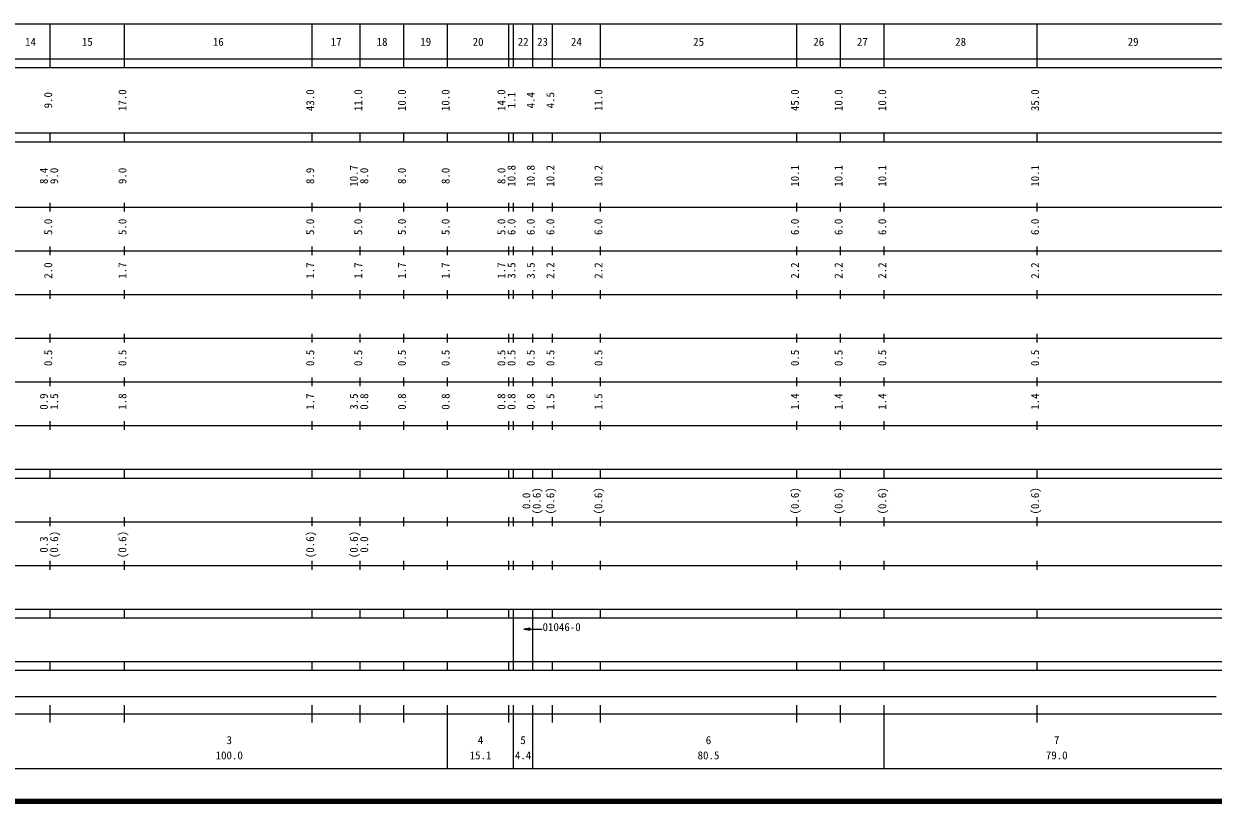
# Model space of a CAD drawing. Units: millimetres on the paper, enlarged 1000 times. Extents: x 40000 to 680000, y 20000 to 380000.
# Drawn here: x 270951 to 543342, y 20000 to 198000 of the extents above; entities that cross this region are included whole.
import ezdxf
from ezdxf.enums import TextEntityAlignment as Align

# ---------------------------------------------------------------- set-up
doc = ezdxf.new("R2010")
doc.units = ezdxf.units.MM
doc.header["$LTSCALE"] = 1000
for name, color, linetype, lineweight in [('M-STR-HTXT', 7, 'Continuous', 13), ('M-TTL', 2, 'Continuous', 140), ('M-TTL-BAND', 7, 'Continuous', 25)]:
    doc.layers.add(name, color=color, linetype=linetype, lineweight=lineweight)
doc.styles.add('ＭＳ ゴシック', font='')
doc.styles.get('ＭＳ ゴシック').set_extended_font_data('MS Gothic')

# ---------------------------------------------------------------- blocks, each defined once
blk = doc.blocks.new('open_arrow')
at = {"color": 0, "linetype": 'Continuous', "lineweight": -2}
blk.add_lwpolyline([(7.5, 1.25), (0, 0), (7.5, -1.25)], dxfattribs=at)

msp = doc.modelspace()

# ---------------------------------------------------------------- linework, layer by layer
at = {"layer": 'M-STR-HTXT'}
msp.add_line((385436, 59385), (389633, 59385), dxfattribs=at)
at = {"layer": 'M-TTL'}
msp.add_line((40000, 20000), (680000, 20000), dxfattribs=at)
at = {"layer": 'M-TTL-BAND'}
for p, q in [((68000, 198000), (579000, 198000)), ((277000, 188000), (277000, 198000)), ((294000, 188000), (294000, 198000)), ((337000, 188000), (337000, 198000)), ((348000, 188000), (348000, 198000)), ((358000, 188000), (358000, 198000)), ((368000, 188000), (368000, 198000)), ((382000, 188000), (382000, 198000)), ((383100, 188000), (383100, 198000)), ((387500, 188000), (387500, 198000)), ((392000, 188000), (392000, 198000)), ((403000, 188000), (403000, 198000)), ((448000, 188000), (448000, 198000)), ((458000, 188000), (458000, 198000)), ((468000, 188000), (468000, 198000)), ((503000, 188000), (503000, 198000)), ((40000, 190000), (579000, 190000)), ((40000, 188000), (579000, 188000)), ((40000, 173000), (579000, 173000)), ((277000, 171000), (277000, 173000)), ((294000, 171000), (294000, 173000)), ((337000, 171000), (337000, 173000)), ((348000, 171000), (348000, 173000)), ((358000, 171000), (358000, 173000)), ((368000, 171000), (368000, 173000)), ((382000, 171000), (382000, 173000)), ((383100, 171000), (383100, 173000)), ((387500, 171000), (387500, 173000)), ((392000, 171000), (392000, 173000)), ((403000, 171000), (403000, 173000)), ((448000, 171000), (448000, 173000)), ((458000, 171000), (458000, 173000)), ((468000, 171000), (468000, 173000)), ((503000, 171000), (503000, 173000)), ((40000, 171000), (579000, 171000)), ((40000, 156000), (579000, 156000)), ((277000, 155000), (277000, 157000)), ((294000, 155000), (294000, 157000)), ((337000, 155000), (337000, 157000)), ((348000, 155000), (348000, 157000)), ((358000, 155000), (358000, 157000)), ((368000, 155000), (368000, 157000)), ((382000, 155000), (382000, 157000)), ((383100, 155000), (383100, 157000)), ((387500, 155000), (387500, 157000)), ((392000, 155000), (392000, 157000)), ((403000, 155000), (403000, 157000)), ((448000, 155000), (448000, 157000)), ((458000, 155000), (458000, 157000)), ((468000, 155000), (468000, 157000)), ((503000, 155000), (503000, 157000)), ((46000, 146000), (579000, 146000)), ((277000, 145000), (277000, 147000)), ((294000, 145000), (294000, 147000)), ((337000, 145000), (337000, 147000)), ((348000, 145000), (348000, 147000)), ((358000, 145000), (358000, 147000)), ((368000, 145000), (368000, 147000)), ((382000, 145000), (382000, 147000)), ((383100, 145000), (383100, 147000)), ((387500, 145000), (387500, 147000)), ((392000, 145000), (392000, 147000)), ((403000, 145000), (403000, 147000)), ((448000, 145000), (448000, 147000)), ((458000, 145000), (458000, 147000)), ((468000, 145000), (468000, 147000)), ((503000, 145000), (503000, 147000)), ((277000, 135000), (277000, 137000)), ((294000, 135000), (294000, 137000)), ((337000, 135000), (337000, 137000)), ((348000, 135000), (348000, 137000)), ((358000, 135000), (358000, 137000)), ((368000, 135000), (368000, 137000)), ((382000, 135000), (382000, 137000)), ((383100, 135000), (383100, 137000)), ((387500, 135000), (387500, 137000)), ((392000, 135000), (392000, 137000)), ((403000, 135000), (403000, 137000)), ((448000, 135000), (448000, 137000)), ((458000, 135000), (458000, 137000)), ((468000, 135000), (468000, 137000)), ((503000, 135000), (503000, 137000)), ((52000, 136000), (579000, 136000)), ((46000, 126000), (579000, 126000)), ((277000, 125000), (277000, 127000)), ((294000, 125000), (294000, 127000)), ((337000, 125000), (337000, 127000)), ((348000, 125000), (348000, 127000)), ((358000, 125000), (358000, 127000)), ((368000, 125000), (368000, 127000)), ((382000, 125000), (382000, 127000)), ((383100, 125000), (383100, 127000)), ((387500, 125000), (387500, 127000)), ((392000, 125000), (392000, 127000)), ((403000, 125000), (403000, 127000)), ((448000, 125000), (448000, 127000)), ((458000, 125000), (458000, 127000)), ((468000, 125000), (468000, 127000)), ((503000, 125000), (503000, 127000)), ((52000, 116000), (579000, 116000)), ((277000, 115000), (277000, 117000)), ((294000, 115000), (294000, 117000)), ((337000, 115000), (337000, 117000)), ((348000, 115000), (348000, 117000)), ((358000, 115000), (358000, 117000)), ((368000, 115000), (368000, 117000)), ((382000, 115000), (382000, 117000)), ((383100, 115000), (383100, 117000)), ((387500, 115000), (387500, 117000)), ((392000, 115000), (392000, 117000)), ((403000, 115000), (403000, 117000)), ((448000, 115000), (448000, 117000)), ((458000, 115000), (458000, 117000)), ((468000, 115000), (468000, 117000)), ((503000, 115000), (503000, 117000)), ((277000, 105000), (277000, 107000)), ((294000, 105000), (294000, 107000)), ((337000, 105000), (337000, 107000)), ((348000, 105000), (348000, 107000)), ((358000, 105000), (358000, 107000)), ((368000, 105000), (368000, 107000)), ((382000, 105000), (382000, 107000)), ((383100, 105000), (383100, 107000)), ((387500, 105000), (387500, 107000)), ((392000, 105000), (392000, 107000)), ((403000, 105000), (403000, 107000)), ((448000, 105000), (448000, 107000)), ((458000, 105000), (458000, 107000)), ((468000, 105000), (468000, 107000)), ((503000, 105000), (503000, 107000)), ((46000, 106000), (579000, 106000)), ((40000, 96000), (579000, 96000)), ((277000, 94000), (277000, 96000)), ((294000, 94000), (294000, 96000)), ((337000, 94000), (337000, 96000)), ((348000, 94000), (348000, 96000)), ((358000, 94000), (358000, 96000)), ((368000, 94000), (368000, 96000)), ((382000, 94000), (382000, 96000)), ((383100, 94000), (383100, 96000)), ((387500, 94000), (387500, 96000)), ((392000, 94000), (392000, 96000)), ((403000, 94000), (403000, 96000)), ((448000, 94000), (448000, 96000)), ((458000, 94000), (458000, 96000)), ((468000, 94000), (468000, 96000)), ((503000, 94000), (503000, 96000)), ((40000, 94000), (579000, 94000)), ((277000, 83000), (277000, 85000)), ((294000, 83000), (294000, 85000)), ((337000, 83000), (337000, 85000)), ((348000, 83000), (348000, 85000)), ((358000, 83000), (358000, 85000)), ((368000, 83000), (368000, 85000)), ((382000, 83000), (382000, 85000)), ((383100, 83000), (383100, 85000)), ((387500, 83000), (387500, 85000)), ((392000, 83000), (392000, 85000)), ((403000, 83000), (403000, 85000)), ((448000, 83000), (448000, 85000)), ((458000, 83000), (458000, 85000)), ((468000, 83000), (468000, 85000)), ((503000, 83000), (503000, 85000)), ((49000, 84000), (579000, 84000)), ((40000, 74000), (579000, 74000)), ((277000, 73000), (277000, 75000)), ((294000, 73000), (294000, 75000)), ((337000, 73000), (337000, 75000)), ((348000, 73000), (348000, 75000)), ((358000, 73000), (358000, 75000)), ((368000, 73000), (368000, 75000)), ((382000, 73000), (382000, 75000)), ((383100, 73000), (383100, 75000)), ((387500, 73000), (387500, 75000)), ((392000, 73000), (392000, 75000)), ((403000, 73000), (403000, 75000)), ((448000, 73000), (448000, 75000)), ((458000, 73000), (458000, 75000)), ((468000, 73000), (468000, 75000)), ((503000, 73000), (503000, 75000)), ((40000, 64000), (579000, 64000)), ((277000, 62000), (277000, 64000)), ((294000, 62000), (294000, 64000)), ((337000, 62000), (337000, 64000)), ((348000, 62000), (348000, 64000)), ((358000, 62000), (358000, 64000)), ((368000, 62000), (368000, 64000)), ((382000, 62000), (382000, 64000)), ((383100, 62000), (383100, 64000)), ((387500, 62000), (387500, 64000)), ((392000, 62000), (392000, 64000)), ((403000, 62000), (403000, 64000)), ((448000, 62000), (448000, 64000)), ((458000, 62000), (458000, 64000)), ((468000, 62000), (468000, 64000)), ((503000, 62000), (503000, 64000)), ((40000, 62000), (579000, 62000)), ((383100, 52000), (383100, 62000)), ((387500, 52000), (387500, 62000)), ((40000, 52000), (579000, 52000)), ((277000, 50000), (277000, 52000)), ((294000, 50000), (294000, 52000)), ((337000, 50000), (337000, 52000)), ((348000, 50000), (348000, 52000)), ((358000, 50000), (358000, 52000)), ((368000, 50000), (368000, 52000)), ((382000, 50000), (382000, 52000)), ((383100, 50000), (383100, 52000)), ((387500, 50000), (387500, 52000)), ((392000, 50000), (392000, 52000)), ((403000, 50000), (403000, 52000)), ((448000, 50000), (448000, 52000)), ((458000, 50000), (458000, 52000)), ((468000, 50000), (468000, 52000)), ((503000, 50000), (503000, 52000)), ((40000, 50000), (579000, 50000)), ((71000, 44000), (544000, 44000)), ((277000, 38000), (277000, 42000)), ((294000, 38000), (294000, 42000)), ((337000, 38000), (337000, 42000)), ((348000, 38000), (348000, 42000)), ((358000, 38000), (358000, 42000)), ((368000, 27500), (368000, 42000)), ((382000, 38000), (382000, 42000)), ((383100, 27500), (383100, 42000)), ((387500, 27500), (387500, 42000)), ((392000, 38000), (392000, 42000)), ((403000, 38000), (403000, 42000)), ((448000, 38000), (448000, 42000)), ((458000, 38000), (458000, 42000)), ((468000, 27500), (468000, 42000)), ((503000, 38000), (503000, 42000)), ((40000, 40000), (579000, 40000)), ((68000, 27500), (579000, 27500))]:
    msp.add_line(p, q, dxfattribs=at)

# ---------------------------------------------------------------- block references
at = {"layer": 'M-STR-HTXT', "xscale": 200, "yscale": 200}
msp.add_blockref('open_arrow', (385436, 59385), dxfattribs=at)

# ---------------------------------------------------------------- texts
at = {"layer": 'M-TTL-BAND', "style": 'ＭＳ ゴシック'}
for s, p in [('14', (272500, 192405)), ('15', (285500, 192405)), ('16', (315500, 192405)), ('17', (342500, 192405)), ('18', (353000, 192405)), ('19', (363000, 192405)), ('20', (375000, 192405)), ('22', (385300, 192405)), ('23', (389750, 192405)), ('24', (397500, 192405)), ('25', (425500, 192405)), ('26', (453000, 192405)), ('27', (463000, 192405)), ('28', (485500, 192405)), ('29', (525000, 192405)), ('3', (318000, 32523)), ('4', (375550, 32523)), ('5', (385300, 32523)), ('6', (427750, 32523)), ('7', (507500, 32523)), ('100.0', (318000, 29033)), ('15.1', (375550, 29033)), ('4.4', (385300, 29033)), ('80.5', (427750, 29033)), ('79.0', (507500, 29033))]:
    msp.add_text(s, height=1833, dxfattribs=at).set_placement(p, align=Align.BOTTOM_CENTER)
for s, p in [('17.0', (295000, 180500)), ('43.0', (338000, 180500)), ('11.0', (349000, 180500)), ('10.0', (359000, 180500)), ('10.0', (369000, 180500)), ('14.0', (381784, 180500)), ('11.0', (404000, 180500)), ('45.0', (449000, 180500)), ('10.0', (459000, 180500)), ('10.0', (469000, 180500)), ('35.0', (504000, 180500)), ('9.0', (278000, 180500)), ('1.1', (384100, 180500)), ('4.4', (388500, 180500)), ('4.5', (393000, 180500)), ('8.4', (277000, 163174)), ('9.0', (279370, 163174)), ('9.0', (295000, 163174)), ('8.9', (338000, 163174)), ('10.7', (348000, 163174)), ('8.0', (350370, 163174)), ('8.0', (359000, 163174)), ('8.0', (369000, 163174)), ('8.0', (381784, 163174)), ('10.8', (384100, 163174)), ('10.8', (388500, 163174)), ('10.2', (393000, 163174)), ('10.2', (404000, 163174)), ('10.1', (449000, 163174)), ('10.1', (459000, 163174)), ('10.1', (469000, 163174)), ('10.1', (504000, 163174)), ('5.0', (278000, 151500)), ('5.0', (295000, 151500)), ('5.0', (338000, 151500)), ('5.0', (349000, 151500)), ('5.0', (359000, 151500)), ('5.0', (369000, 151500)), ('5.0', (381784, 151500)), ('6.0', (384100, 151500)), ('6.0', (388500, 151500)), ('6.0', (393000, 151500)), ('6.0', (404000, 151500)), ('6.0', (449000, 151500)), ('6.0', (459000, 151500)), ('6.0', (469000, 151500)), ('6.0', (504000, 151500)), ('2.0', (278000, 141500)), ('1.7', (295000, 141500)), ('1.7', (338000, 141500)), ('1.7', (349000, 141500)), ('1.7', (359000, 141500)), ('1.7', (369000, 141500)), ('1.7', (381784, 141500)), ('3.5', (384100, 141500)), ('3.5', (388500, 141500)), ('2.2', (393000, 141500)), ('2.2', (404000, 141500)), ('2.2', (449000, 141500)), ('2.2', (459000, 141500)), ('2.2', (469000, 141500)), ('2.2', (504000, 141500)), ('0.5', (278000, 121500)), ('0.5', (295000, 121500)), ('0.5', (338000, 121500)), ('0.5', (349000, 121500)), ('0.5', (359000, 121500)), ('0.5', (369000, 121500)), ('0.5', (381784, 121500)), ('0.5', (384100, 121500)), ('0.5', (388500, 121500)), ('0.5', (393000, 121500)), ('0.5', (404000, 121500)), ('0.5', (449000, 121500)), ('0.5', (459000, 121500)), ('0.5', (469000, 121500)), ('0.5', (504000, 121500)), ('0.9', (277000, 111500)), ('1.5', (279370, 111500)), ('1.8', (295000, 111500)), ('1.7', (338000, 111500)), ('3.5', (348000, 111500)), ('0.8', (350370, 111500)), ('0.8', (359000, 111500)), ('0.8', (369000, 111500)), ('0.8', (381784, 111500)), ('0.8', (384100, 111500)), ('0.8', (388500, 111500)), ('1.5', (393000, 111500)), ('1.5', (404000, 111500)), ('1.4', (449000, 111500)), ('1.4', (459000, 111500)), ('1.4', (469000, 111500)), ('1.4', (504000, 111500)), ('0.0', (387500, 88764)), ('(0.6)', (389870, 88764)), ('(0.6)', (393000, 88764)), ('(0.6)', (404000, 88764)), ('(0.6)', (449000, 88764)), ('(0.6)', (459000, 88764)), ('(0.6)', (469000, 88764)), ('(0.6)', (504000, 88764)), ('0.3', (277000, 78764)), ('(0.6)', (279370, 78764)), ('(0.6)', (295000, 78764)), ('(0.6)', (338000, 78764)), ('(0.6)', (348000, 78764)), ('0.0', (350370, 78764))]:
    msp.add_text(s, height=1833, rotation=90, dxfattribs=at).set_placement(p, align=Align.BOTTOM_CENTER)
msp.add_text('01046-0', height=1833, dxfattribs=at).set_placement((389756, 58405), align=Align.BOTTOM_LEFT)

doc.saveas('drawing.dxf')
